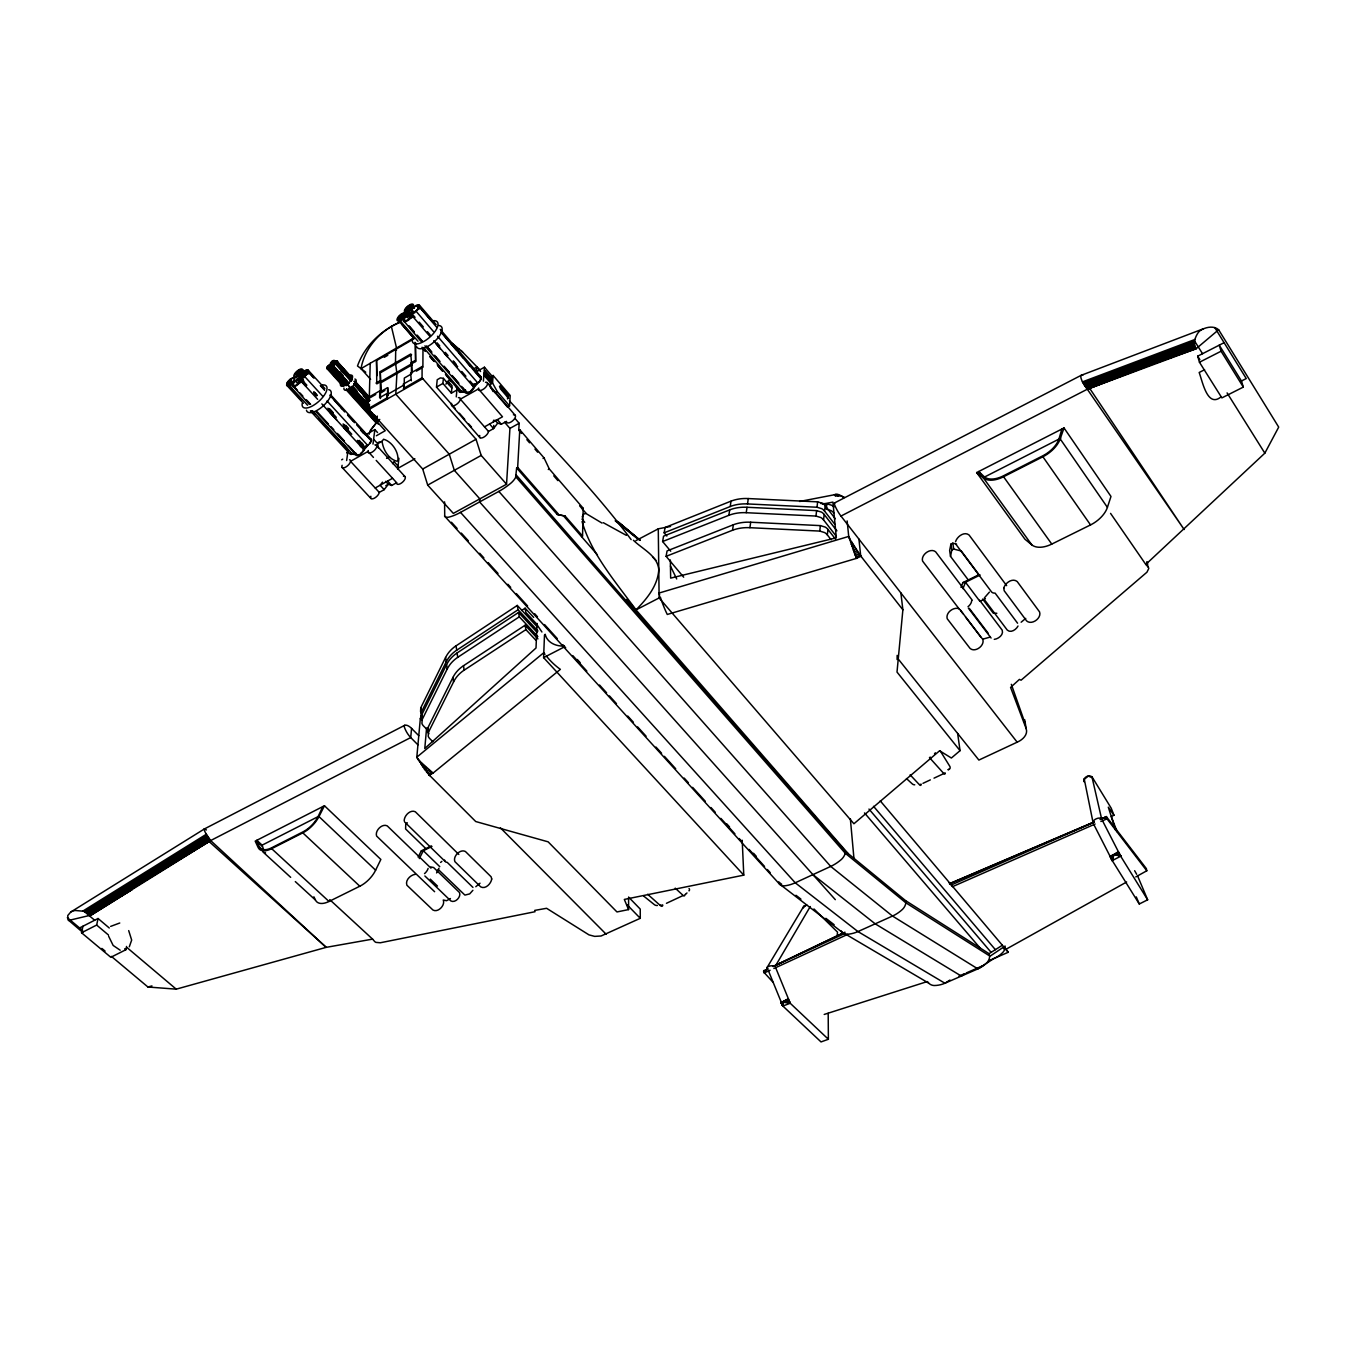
<?xml version="1.0" encoding="UTF-8"?>
<svg xmlns="http://www.w3.org/2000/svg" width="1346" height="1346" viewBox="0 0 1346 1346"><rect width="100%" height="100%" fill="white"/><g stroke="black" fill="none" stroke-linecap="round" stroke-linejoin="round"><path stroke-width="1.5" d="M422.207 713.43L420.322 718.798L416.806 757.175L428.667 774.455L475.727 821.531L548.142 841.839L616.956 911.949L628.565 909.593L628.599 897.412M384.906 390.458L381.389 392.494L379.808 390.878L368.468 397.39L368.165 408.713L422.711 469.031L427.692 485.115L453.333 513.398L506.55 484.224L481.195 455.419L476.047 439.267L422.055 377.822L422.106 366.549L410.614 373.162L411.338 380.783M422.981 348.967L422.896 367.374L422.106 366.549M412.213 372.758L410.816 353.948L380.245 371.631L381.389 392.494M413.272 339.226L376.527 360.56L376.762 383.896L415.628 361.485L414.989 342.305M415.628 361.485L415.763 343.112M897.109 659.54L897.143 655.367M410.547 379.959L403.43 384.064L404.153 389.347L404.305 378.058L411.405 373.969L411.506 363.857M380.598 391.686L387.648 387.631L387.429 398.938L386.723 393.638L379.639 397.709L379.808 390.878M380.447 398.5L380.245 371.631M376.964 375.702L376.527 360.56M581.539 536.6L582.549 536.061L583.188 508.266L549.286 468.946L544.07 457.943L519.775 429.711L518.765 430.283L521.474 433.412M971.593 600.905L971.576 601.376A7.874 4.677 -36.9 0 1 968.851 605.986L968.01 606.693M375.736 394.479L369.275 398.197L370.217 363.285M628.565 909.593L624.325 899.431L743.783 875.136L543.599 657.639L544.491 634.942M1137.656 876.078L1147.65 899.801L1139.288 904.007L1112.25 860.565L1112.452 855.316L1118.358 851.682M537.054 623.467L536.011 647.998L424.781 748.494L426.598 728.035M444.584 501.873L444.718 516.292A11.189 5.233 -41.9 0 0 449.328 517.015A39.169 18.238 -41.7 0 0 460.5 512.389L498.828 491.408A39.404 18.474 -41.2 0 0 510.403 483.55A11.273 5.334 -41.2 0 0 515.619 477.426L516.645 467.954L517.672 467.382L519.775 429.711M518.765 430.283L519.152 423.267L515.148 418.589M803.293 907.238L806.742 904.983L804.067 905.993L803.326 907.911M484.997 373.296L491.694 381.12L490.651 381.709L483.937 373.885L484.997 373.296L483.853 375.147L490.55 382.971L490.264 387.042L507.476 407.081L509.562 405.903L510.201 395.488L493.107 375.467L491.004 376.661L490.836 379.084L491.879 378.478L485.183 370.655L484.139 371.26L484.442 367.206L475.475 372.304M506.55 484.224L509.932 428.398L504.565 422.19M499.45 386.268L507.745 395.96L507.56 398.938L508.788 395.371L500.493 385.679L500.308 388.641L508.603 398.349M828.194 1013.319L828.379 1039.263L821.026 1041.922L782.85 1006.017L783.153 1001.458L788.386 998.749M493.494 421.836L493.595 420.221M493.797 425.353L493.561 428.6L488.48 431.427A5.519 2.524 -41.1 0 1 483.18 437.484A5.519 2.524 -41.1 0 1 479.731 435.498M490.55 382.971L491.694 381.12M490.651 381.709L491.879 378.478M509.562 405.903L497.229 391.518L492.569 383.021L493.107 375.467M1025.029 723.189L1011.317 684.306M483.399 381.137L483.853 375.147M483.937 373.885L485.183 370.655M476.316 372.96L476.787 367.122L473.472 369.006M459.171 389.886A5.569 2.456 -40.9 0 0 462.015 392.006L465.363 392.494A5.586 2.473 -40.9 0 0 469.535 392.443L473.355 387.867A4.627 2.053 -40.9 0 0 473.153 386.05M456.277 396.885L457.051 388.237M456.849 390.054L451.381 393.167L452.054 385.78L448.975 382.247L445.795 384.064M448.773 384.535L448.975 382.247M900.878 592.93L902.88 609.805L897.008 672.075L960.051 750.664L951.386 758.017L939.609 750.765L853.919 823.752L659.119 597.944L658.278 528.827L670.56 526.437M451.381 393.167L442.901 383.442L443.389 378.344L440.411 377.889L437.214 379.723L436.491 387.093L455.352 408.629M135.694 885.769L210.649 840.56L410.715 737.558A13.847 6.192 62.4 0 1 404.624 727.85A2.978 1.346 62.4 0 1 404.877 725.225A13.897 6.259 62.5 0 1 411.573 728.422L410.715 737.558L417.933 744.843M1117.18 831.811L1111.274 816.585L1113.95 815.222L1111.224 808.223L1092.178 777.113C1089.402 773.832 1082.15 777.668 1084.27 781.875M831.155 539.796L827.336 534.9L827.941 529.432A10.196 7.42 6.4 0 0 825.283 527.11L820.387 525.613L750.698 522.231A34.172 24.665 8 0 0 733.301 524.789L667.061 550.918L666.119 556.335L683.684 577.198M397.659 469.317L398.921 458.296M833.931 507.055A10.078 7.403 6.2 0 0 831.727 505.272L826.898 503.791L826.276 509.141L831.121 510.622A10.095 7.403 6.3 0 1 833.763 512.944M837.061 936.294L837.532 932.139L813.96 908.954M666.119 556.335L732.527 530.257A34.239 24.665 8 0 1 749.907 527.699L819.748 531.081L820.387 525.613M836.287 536.246L823.55 519.876L824.173 514.458A10.179 7.453 6.5 0 0 821.497 512.119L816.618 510.622L747.03 507.274A34.121 24.766 8.2 0 0 729.667 509.865M834.722 524.166L824.56 511.076L825.182 505.675A10.145 7.453 6.5 0 0 822.524 503.354L817.645 501.856L748.292 498.558A34.003 24.766 8.2 0 0 730.996 501.149L665.092 527.481L664.15 532.814L666.842 536.028M670.729 551.204L662.619 541.529L728.876 515.299A34.188 24.766 8.2 0 1 746.239 512.708L815.962 516.056L816.618 510.622M730.188 506.517A34.071 24.766 8.2 0 1 747.518 503.942L817.005 507.24L817.645 501.856M1218.635 329.736L1196.157 348.715C1192.623 343.752 1195.13 337.005 1198.277 332.496A12.383 9.843 -18.9 0 1 1200.447 330.426C1205.612 327.112 1213.638 325.379 1218.635 329.736L1278.7 427.119L1264.836 453.165L1145.783 564.428L1148.02 566.885A4.778 3.601 -13.4 0 1 1148.761 568.517L1146.943 572.201L1021.076 680.201L1019.41 679.41L1010.594 687.436L1026.224 728.775C1028.125 734.613 1022.674 739.694 1017.812 741.882L978.879 760.069L897.681 658.329M376.342 435.768L385.225 430.72L376.628 421.231L377.284 416.082M372.993 444.096L374.844 429.576L366.196 434.489M322.804 806.591L318.06 816.652A19.719 9.876 -45.9 0 1 302.9 831.912L271.825 847.694A19.652 9.758 -46.2 0 1 259.172 846.651L256.834 840.291L262.117 845.153L263.648 849.696M1147.499 564.361L1147.549 563.419A4.778 3.601 -13.4 0 0 1146.809 561.787L1148.02 566.885M313.164 411.338L352.602 454.14L355.596 454.696A5.485 2.389 -42.1 0 0 359.483 454.763L356.606 454.628L348.143 445.459M360.56 446.636L362.343 443.339M1147.65 899.801L1120.713 856.258L1112.25 860.565L1112.974 855.063M346.645 460.517L347.79 452.391L346.78 452.963L347.958 451.129M749.907 527.666L750.698 522.231M746.239 512.675L747.03 507.274M747.518 503.909L748.292 498.558M732.527 530.257L733.334 524.822M728.876 515.299L729.7 509.898L663.561 536.162L662.619 541.529M731.029 501.183L730.205 506.55L664.15 532.814M370.604 379.37L361.014 368.636C364.631 348.076 380.228 330.561 399.19 322.502M82.964 926.216L81.534 932.761L110.826 957.292L125.885 949.721L126.541 946.44M956.585 544.137L952.817 543.161L950.932 544.104L949.637 550.497L950.512 556.386L968.262 579.941M950.512 556.386L951.824 550.009L950.932 544.104M81.534 932.761L96.66 925.055L98.056 918.494L109.262 927.983M1084.203 778.846L1093.221 823.348M428.095 868.422L428.028 868.692A7.268 3.92 -45.8 0 1 425.067 873.15L424.528 873.604M1109.912 855.989L1112.25 860.565L1113.512 854.811M478.537 382.113L479.63 381.49M469.535 392.443A5.586 2.473 -40.9 0 0 474.095 387.581L477.813 383.038A5.569 2.473 -40.8 0 0 480.741 379.959L480.976 376.762A5.569 2.473 -40.8 0 0 479.428 376.544M420.322 718.798L421.685 714.558M403.312 321.021A5.704 2.356 -40.9 0 0 407.451 320.785A5.704 2.356 -40.9 0 0 412.145 315.856L412.398 314.947A5.704 2.356 -40.9 0 0 410.429 313.551L405.869 316.226A5.704 2.356 -40.9 0 0 403.262 320.298L420.844 341.194M398.096 320.129L400.216 320.028A4.761 1.969 -40.9 0 0 404.692 316.276C407.266 309.967 395.808 316.445 398.096 320.129L411.859 335.978M341.665 459.844L342.708 459.154M456.042 645.794A32.674 26.281 -8.3 0 0 445.61 657.504L446.182 661.895L421.298 712.27L421.079 716.156A9.624 7.622 -7.1 0 0 421.921 717.788M537.02 632.233L518.53 612.464L457.085 652.961A32.809 26.314 -8.4 0 0 446.586 664.672L447.158 669.097L422.173 719.572L421.937 723.475A9.658 7.639 -7.1 0 0 423.62 726.083L428.028 730.457M333.774 366.247L333.909 365.809A2.742 1.127 -41.7 0 0 333.034 365.103L331.469 366.112M1094.147 825.165L1112.25 860.565L1114.067 854.542L1120.713 856.258L1102.576 820.841M330.544 365.961L330.51 365.069A2.288 0.942 -41.7 0 0 328.575 365.658L327.028 367.694L328.188 368.181A2.288 0.942 -41.7 0 0 330.308 366.381L330.847 364.766A2.742 1.127 -41.7 0 0 329.08 365.086L328.525 365.456A2.742 1.127 -41.7 0 0 327.095 366.953L326.842 368.518A2.742 1.127 -41.7 0 0 328.054 368.484L328.609 368.198A2.742 1.127 -41.7 0 0 330.594 366.331M292.233 385.932A5.603 2.271 -42 0 0 296.086 385.831A5.603 2.271 -42 0 0 300.747 380.952L301.033 380.026A5.603 2.271 -42 0 0 299.3 378.546L294.909 381.12A5.603 2.271 -42 0 0 292.233 385.175L309.126 404.237M582.162 516.965L583.525 514.122L585.914 513.465L602.015 523.089M299.636 376.51L300.495 374.575A5.603 2.271 -41.9 0 1 304.566 370.756L305.693 370.184A5.603 2.271 -41.9 0 1 308.453 371.361A5.603 2.271 -41.9 0 1 304.667 376.358L303.506 377.132A5.603 2.271 -41.9 0 1 299.956 377.772L299.636 376.51L303.843 381.103M287.455 384.838L289.474 384.788A4.677 1.884 -42 0 0 293.815 381.137L294.269 378.462A4.677 1.884 -42 0 0 290.366 379.622L287.203 384.418L301.521 400.099M984.363 597.927L989.428 592.089M1107.405 507.375L1110.988 496.455L1064.013 427.944L976.658 472.564L1024.945 539.224L1031.793 544.861A22.983 13.494 -35.2 0 0 1051.781 544.087L1090.529 524.923A23.168 13.611 -34.5 0 0 1107.405 507.375L1060.194 438.897L1064.013 427.944M955.542 541.765C956.939 536.667 964.241 531.132 969.053 534.985L1006.64 585.645M781 1001.508L782.85 1006.017L790.237 1003.275L828.379 1039.263M369.124 434.27L370.453 430.367L377.553 421.298L370.453 430.367M382.079 441.269L383.56 439.233C391.888 441.522 398.921 451.987 397.878 460.551L396.885 461.224C388.54 459.188 382.971 449.429 382.079 441.269L377.704 443.726L378.411 448.184M1084.068 779.519L1088.258 776.07L1092.329 777.719M960.994 587.394L962.928 582.599L978.963 574.658L961.28 551.019L953.708 549.067L951.824 550.009M962.945 588.656L965.503 582.263L980.174 575.011M445.576 657.487L420.76 707.794L420.541 711.681M446.552 664.655L421.635 715.079L421.416 718.966A9.624 7.622 -7.1 0 0 421.904 720.076M537.912 638.879L525.108 625.234L463.512 665.715A32.859 26.264 -8.6 0 0 452.963 677.408L427.893 727.749L427.658 731.635A9.641 7.605 -7.3 0 0 428.886 733.772M464.118 670.157A32.943 26.297 -8.6 0 0 453.585 681.884L428.449 732.291L428.213 736.178A9.674 7.622 -7.3 0 0 429.896 738.786L432.823 741.696M404.725 725.292L204.222 829.035L204.693 831.205A12.854 2.961 59.7 0 0 206.325 834.234L210.649 840.56L326.186 947.348L372.59 939.121L374.508 941.342A4.206 2.86 4.3 0 0 375.988 942.385L380.312 942.772L535.035 911.713L534.715 910.401L546.594 908.298L588.993 934.881L594.68 936.379L601.09 935.992L640.275 918.308L640.242 909.088L628.683 897.193M295.312 881.596L315.435 900.037A20.577 10.718 -46.6 0 0 329.013 901.467L359.819 886.223A20.644 10.852 -46.2 0 0 375.618 870.206L380.851 859.455L324.47 805.749L255.202 841.132L258.163 847.543A20.981 10.432 -46.2 0 0 271.656 848.67L302.8 832.854A21.048 10.549 -45.9 0 0 318.968 816.568L324.47 805.749M480.118 380.06L480.539 379.219M436.592 872.931L438.964 868.237M418.135 857.116L421.332 850.823L431.242 845.927M419.313 858.58L423.317 850.722L431.999 846.415M362.865 451.078L363.302 450.22A4.56 1.985 -42.1 0 0 362.713 448.151M327.044 400.957L367.744 445.459L364.026 449.917L321.845 403.901M405.886 308.772L405.449 309.597A4.61 1.901 -40.8 0 0 406.829 311.464L410.513 309.294A4.61 1.901 -40.8 0 0 412.566 305.424L410.177 305.155L405.886 308.772L408.629 311.936M336.837 362.579C338.166 359.483 332.63 362.596 333.673 364.413A2.305 0.942 -41.7 0 0 335.625 363.824L336.837 362.579L352.215 379.656M313.046 376.863L307.46 370.739L305.458 370.789L300.36 376.089L303.338 380.043M295.397 373.532L294.942 374.356A4.526 1.817 -41.9 0 0 296.103 376.291L299.653 374.205A4.526 1.817 -41.9 0 0 301.807 370.335L299.603 369.982L295.397 373.532L303.321 382.314M1018.013 626.025C1016.297 629.575 1010.779 633.343 1007.296 630.113L984.717 600.097M775.161 966.462L810.242 906.548M767.102 967.505L803.764 906.279M472.883 890.312L469.687 893.895L464.892 895.09L438.274 869.482M369.41 443.389L371.429 440.462A5.485 2.372 -42 0 0 369.612 438.897M331.015 366.482A2.288 0.925 -41.7 0 0 329.938 368.434L333.421 366.398A2.288 0.925 -41.7 0 0 332.815 365.439L331.94 365.792L334.733 368.888M513.415 414.804A5.552 2.557 -40.8 0 1 515.165 417.613A5.552 2.557 -40.8 0 1 509.999 422.509A5.552 2.557 -40.8 0 1 506.466 421.382L501.351 424.242L497.684 423.182L493.561 428.6L489.591 424.007M370.873 496.287A5.434 2.44 -42.3 0 0 373.969 498.39A5.434 2.44 -42.3 0 0 379.269 492.4L384.165 489.658L388.321 484.274L391.686 485.469L396.616 482.709A5.451 2.456 -42 0 0 399.863 483.937A5.451 2.456 -42 0 0 404.944 479.126A5.451 2.456 -42 0 0 403.464 476.232M382.516 482.137L380.11 485.25L384.165 489.658M470.023 381.002L472.766 384.199L472.278 385.158A5.586 2.473 -40.9 0 1 474.314 386.655L474.095 387.581L433.698 340.757M129.3 946.793L131.672 940.08L128.694 930.608M1025.753 618.386L1021.143 622.222M686.965 892.953L685.871 894.03M480.017 883.195L475.811 886.711M362.209 451.97L360.492 453.585M848.131 853.566L636.002 609.906C646.82 598.903 657.874 585.678 658.783 569.577C657.588 555.696 642.345 549.084 633.428 540.268M689.068 890.85L689.068 890.867A4.274 2.625 10.3 0 0 689.051 888.478M940.265 750.917L949.805 766.328A4.459 2.928 5.8 0 1 949.536 768.936L949.25 769.205A4.61 3.029 5.8 0 1 948.122 769.845M333.169 362.983A2.221 0.909 -41.7 0 0 334.212 361.081L330.813 363.067A2.221 0.909 -41.7 0 0 331.402 364.009L332.26 363.672M332.782 363.588L333.337 363.117A2.742 1.127 -41.7 0 0 334.632 361.132L334.616 360.795M331.402 365.91L330.864 366.364A2.742 1.127 -41.7 0 0 329.568 368.35L343.6 384.199M362.579 443.709L359.668 445.543M440.613 862.433L441.858 861.39M450.439 898.539L446.569 900.726L443.255 900.003C445.492 905.185 438.022 912.992 432.924 909.997L406.879 885.214C405.011 880.217 410.597 874.799 415.392 874.294M417.731 758.942L416.806 757.175L543.801 652.692A37.15 18.255 50.5 0 0 544.995 654.324M418.69 760.692L417.967 758.757M419.683 762.408L420.423 761.802L433.059 773.075L560.373 669.349A37.15 18.255 50.5 0 1 546.24 655.923M420.726 764.091L421.702 763.283M421.786 765.723L423.031 764.696M422.88 767.321L424.394 766.076M424.007 768.869L425.79 767.388M425.134 770.349L427.204 768.667M426.295 771.78L428.651 769.862M427.473 773.159L430.114 771.006M429.862 775.683L428.667 774.455L431.578 772.082M861.44 556.908L860.363 555.477L856.426 558.388L667.28 614.466A37.772 8.177 73.4 0 1 660.297 596.968M204.306 829.001L70.766 912.033L67.754 915.516L67.973 919.722L82.846 932.458M949.536 768.953L949.283 769.138A4.475 2.406 19.6 0 1 948.24 769.491M392.527 463.68L393.991 461.611L398.029 466.053M290.265 379.219L291.409 378.462A5.586 2.255 -42 0 1 294.942 377.822L294.387 381.036A5.586 2.255 -42 0 1 290.315 384.855L289.188 385.41A5.586 2.255 -42 0 1 286.799 385.478L287.354 382.264A5.586 2.255 -42 0 1 290.265 379.219L293.176 382.668M297.079 379.942L295.195 381.372A4.661 1.884 -42 0 0 292.974 385.36L296.17 385.276L300.04 381.238A4.661 1.884 -42 0 0 298.846 379.236L297.079 379.942L299.889 383.004M334.616 360.778A2.742 1.127 -41.7 0 0 333.253 360.577L332.126 361.233A2.742 1.127 -41.7 0 0 330.426 363.218L330.292 363.672A2.742 1.127 -41.7 0 0 331.166 364.379L332.731 363.353M408.561 311.313L410.883 309.563A5.687 2.339 -40.8 0 0 413.474 305.508L413.424 304.785A5.687 2.339 -40.8 0 0 410.463 304.465L408.107 305.845A5.687 2.339 -40.8 0 0 404.641 309.933L404.389 310.825A5.687 2.339 -40.8 0 0 406.341 312.222L408.561 311.313L411.304 314.493M408.124 314.998L406.189 316.461A4.745 1.952 -40.9 0 0 404.086 320.449L407.518 320.247L411.405 316.159A4.745 1.952 -40.9 0 0 409.975 314.241L408.124 314.998L410.883 318.178M335.12 364.396L335.692 364.026A2.742 1.127 -41.7 0 0 337.526 361.569A2.742 1.127 -41.7 0 0 336.147 361.014L335.591 361.283A2.742 1.127 -41.7 0 0 333.589 363.168L333.354 364.716A2.742 1.127 -41.7 0 0 335.12 364.396L332.193 361.451M416.065 311.229L414.871 312.036A5.704 2.356 -40.8 0 1 411.085 312.777L411.455 309.614A5.704 2.356 -40.8 0 1 415.578 305.744L416.755 305.155A5.704 2.356 -40.8 0 1 419.363 304.987L419.01 308.133A5.704 2.356 -40.8 0 1 416.065 311.229L433.462 331.553M1106.244 816.45L1146.338 868.591L1146.792 870.778L1135.805 876.902M517.285 605.431L456.075 645.828L456.698 650.219L518.059 609.755L517.285 605.431L537.138 626.681M521.642 610.478L525.108 608.19L533.689 617.393M367.677 445.021L367.71 445.004A4.593 1.985 -42 0 1 363.74 446.081M367.795 445.425L366.65 446.182A5.485 2.372 -42 0 1 363.1 446.687L362.764 446.165M447.192 669.113A32.876 26.348 -8.4 0 1 457.69 657.353L519.304 616.821L518.53 612.464M525.108 625.234L525.899 629.625L464.151 670.173L463.512 665.715M685.467 894.333L684.845 894.72A4.29 1.514 63.3 0 1 682.96 895.275L675.221 888.158M399.325 322.603C380.514 330.662 364.413 346.561 357.498 365.977L365.759 372.203M964.628 973.982L961.347 976.086L875.186 923.827L812.934 874.631M1005.125 946.053L989.63 956.468A9.136 8.581 -86.8 0 1 986.955 962.642A30.992 29.09 -85.3 0 1 977.852 968.884L944.926 983.236A30.874 28.771 -85.8 0 1 934.477 985.524A9.086 8.463 -87.4 0 1 928.656 983.102M949.956 980.056L944.926 983.236L857.957 931.567L795.234 882.791L460.5 512.389M516.258 475.071L845.17 851.143L905.572 900.625L989.058 953.675L1002.366 945.245M71.119 911.78L73.037 910.956A10.347 6.865 9.4 0 1 75.443 910.502L82.745 911.158L206.325 834.234M206.914 835.227L84.361 911.545L82.745 911.158M94.657 920.243L84.361 911.545L85.875 911.982L207.52 836.203M85.875 911.982L87.238 912.487L208.125 837.162M87.238 912.487L88.466 913.042L208.765 838.087M88.466 913.042L89.543 913.665L209.387 838.962M210.026 839.786L90.451 914.338L89.543 913.665M111.415 956.4L147.942 987.005L176.225 989.159L326.186 947.348L208.58 841.065L210.649 840.56L91.192 915.061L68.545 920.479M210.649 840.56L90.451 914.338L91.276 915.044L131.958 889.656L115.907 899.178M989.966 637.146L983.169 639.047M361.014 368.636L414.231 337.745M384.283 357.313L387.783 355.294M381.036 372.438L411.59 354.772M375.971 383.088L380.043 380.75M410.732 363.05L414.837 360.678M381.608 382.348L412.297 364.682M416.335 371.143L421.248 368.316M387.513 394.445L404.221 384.872L403.43 384.064M368.165 408.713L386.622 398.13M403.363 388.54L422.055 377.822M368.955 409.521L422.846 378.647M376.628 421.231L379.774 419.43M436.491 387.093L442.901 383.442M446.367 382.079L449.934 380.043M492.569 383.021L489.422 384.805L493.141 391.602M495.126 392.696L497.229 391.518M386.554 458.38L389.465 456.748M507.745 395.96L508.788 395.371M397.844 468.374L414.888 458.818M375.198 487.992L392.561 478.284M484.493 426.867L502.495 416.789L478.453 388.927L460.366 399.173L488.48 431.427M385.814 485.67L388.321 484.274L385.612 481.346M422.711 469.031L476.047 439.267M509.932 428.398L519.152 423.267M1126.652 882L1005.832 949.351L1004.469 947.231M427.692 485.115L481.195 455.419M543.077 458.498L544.07 457.943M548.293 469.502L549.286 468.946M930.322 757.125L929.463 757.596L943.63 773.344A4.459 1.11 62.9 0 0 945.077 773.294M516.645 467.954L557.21 514.458L565.169 516.09L582.549 536.061M557.21 514.458L565.169 516.09M582.195 508.805L583.188 508.266M635.884 540.638L658.278 528.827M1017.172 742.184L840.964 516.056A14.823 4.055 62.9 0 1 834.84 505.44A3.197 0.875 62.8 0 1 834.604 502.916L1081.444 375.181M543.599 657.639L564.327 646.938M626.311 599.424A212.096 50.155 39.9 0 1 636.019 609.906L659.119 597.944M840.964 516.056L1087.299 389.23L1152.933 363.218M79.582 927.949L98.056 918.494M1243.317 387.093L1221.074 351.222L1219.24 345.165L1241.449 381.002L1243.317 387.093L1221.882 397.894L1199.454 362.242L1197.688 356.185L1224.103 342.675M1199.454 362.242L1221.074 351.222M262.117 845.153L318.867 816.231M985.036 476.77L1060.732 438.19M110.658 926.385L119.76 923.003M1204.569 369.729L1199.168 372.489C1202.483 381.389 1207.429 408.191 1220.973 396.902M976.658 472.564L983.455 477.998A23.488 13.191 -35.5 0 0 1003.561 476.753L1042.898 456.765A23.673 13.309 -34.9 0 0 1060.194 438.897M429.206 775.044L433.059 773.075L428.667 774.455M902.88 609.805L860.851 556.15L856.426 558.388L848.72 536.431L847.139 520.919M1241.449 381.002L1246.261 378.562L1214.765 327.566M407.35 822.81L405.769 823.601L405.6 828.951L425.824 848.603M985.39 598.667L979.905 601.342L965.503 582.263L962.928 582.599M469.569 391.888L466.439 392.393L462.401 387.732M764.309 970.668L768.095 968.851M773.765 966.142L841.856 933.586M844.968 932.189L773.109 966.546L845.036 933.384M666.455 903.301L682.994 895.578M922.986 783.322L930.338 779.889M934.023 778.156L945.043 773.008M772.772 981.957L763.754 972.115L767.439 969.305L763.653 971.055L764.427 972.872M770.097 970.247L764.242 972.956L763.872 970.5L763.519 971.29M773.866 968.497L847.593 934.41M1094.298 821.985L949.519 883.784L951.74 884.759L1094.449 822.053M1106.244 816.77L1100.17 819.546L1105.874 817.039L1106.664 818.94M1106.126 817.661L1146.792 870.778M1106.547 818.671L1106.462 816.669L1100.456 819.243M1095.122 824.021L952.514 886.661L951.74 884.759M1100.893 821.481L1106.9 818.856M988.603 960.842L1008.289 952.245L1006.219 949.586L1003.477 948.61M959.025 976.102L964.459 973.73M966.277 972.939L982.681 965.789M1109.928 856.056L1112.452 855.316M949.67 883.615L1092.733 822.524M1172.467 357.026L1157.745 362.209L1196.157 348.715L1087.299 389.23L1082.453 381.877A14.789 7.033 66 0 1 1081.04 378.159A3.533 1.683 66 0 1 1081.629 375.147L1203.543 328.727M1082.453 381.877L1194.979 339.461M1083.025 383.088L1194.625 341.093L1202.533 353.712M1083.648 384.249L1194.44 342.641M1084.321 385.36L1194.44 344.071M1085.027 386.437L1194.625 345.417M1085.751 387.429L1194.979 346.629M1086.525 388.371L1195.534 347.705L1087.299 389.23L1184.143 529.533L1089.183 387.614M782.682 1001.626L782.85 1006.017L780.697 1001.912L790.237 1003.275L775.935 968.363M824.206 1014.447L927.293 981.554M418.673 305.626L418.387 308.268L415.914 310.842A4.761 1.969 -40.8 0 1 411.758 312.137L412.078 309.496A4.761 1.969 -40.8 0 1 416.503 305.761L418.673 305.626L432.369 321.576M849.326 538.45L860.851 556.15M850.588 542.421L851.715 542.085M851.227 544.373L852.758 543.902M851.867 546.291L853.818 545.702M852.523 548.175L854.895 547.469M853.179 550.009L855.989 549.168M853.835 551.793L857.066 550.834M854.491 553.543L858.159 552.449M855.147 555.225L859.27 553.997M855.787 556.84L860.363 555.477M147.942 987.005L151.963 985.911M920.008 784.499L921.152 784.18A4.442 1.43 66.4 0 1 919.385 784.684L910.132 774.825M799.608 501.486L834.419 494.756C837.397 491.929 846.516 499.618 843.639 497.061M822.591 504.094L832.922 502.108L836.337 537.828L670.661 578.124L670.342 559.953M662.148 905.235L660.331 905.151M843.757 497.229L840.813 495.799L836.724 495.967L835.715 494.655M1017.576 623.215L995.081 593.098A7.925 4.711 -36.3 0 1 991.346 591.651L955.946 544.339M994.29 639.35C998.463 638.913 1003.83 634.774 1002.215 630.18L979.602 600.215M430.855 866.975L433.631 867.531L459.491 892.533C461.392 896.89 455.099 903.402 450.826 900.911L424.882 875.977M472.951 887.418L447.158 862.298A7.285 3.971 -45.4 0 1 444.685 860.498L444.651 860.077M421.332 850.823L423.317 850.722L439.755 866.656M996.848 613.271L993.314 613.204L982.647 599.054M564.462 645.996C556.42 646.618 547.082 642.799 545.18 634.235M820.623 503.488L826.898 503.791M380.666 441.791L378.192 442.363L377.704 443.726L373.616 439.233M817.005 507.24L821.884 508.738A10.162 7.453 6.5 0 1 824.56 511.076M815.962 516.056L820.858 517.554A10.213 7.453 6.5 0 1 823.533 519.876M819.748 531.081L824.644 532.579A10.213 7.42 6.4 0 1 827.319 534.9M360.778 445.021L362.73 445.408L358.524 440.815M640.275 540.352L618.302 522.029L615.206 520.801L637.869 539.09M783.641 1001.273L790.237 1003.275L788.15 998.934M1114.623 854.256L1120.713 856.258L1118.324 851.782M120.181 950.209L113.148 945.447L108.622 936.21M784.163 1001.054L790.237 1003.275L787.864 999.136M446.3 375.584L460.063 391.434L462.216 391.4A4.661 2.053 -40.9 0 0 463.209 390.929M959.193 608.762C953.641 606.491 945.414 612.716 947.214 618.739L970.062 648.402C975.059 652.978 984.969 645.592 982.799 639.417L960.068 609.637M1115.161 853.953L1120.713 856.258L1118.206 851.934M456.866 348.126L459.121 349.119M784.684 1000.835L790.237 1003.275L787.511 999.371M603.277 522.669L626.361 535.355M949.216 882.74L952.177 885.904M1115.699 853.65L1120.713 856.258L1118.021 852.102M785.206 1000.583L790.237 1003.275L787.124 999.607M928.656 983.118L841.553 931.785L779.183 883.75L444.533 516.04M1116.204 853.364L1120.713 856.258L1117.769 852.321M785.728 1000.347L790.237 1003.275L786.687 999.842M781.706 884.288L778.644 881.933L779.435 884.07A9.859 6.982 -46.9 0 0 784.516 885.836A34.239 24.144 -46.5 0 0 795.234 882.791L830.718 866.42A34.424 24.413 -45.6 0 0 841.048 859.741A9.927 7.1 -45.7 0 0 845.069 853.717L845.17 851.143M795.957 895.275L800.937 899.128M825.855 918.325L834.15 924.719M1116.658 853.078L1120.713 856.258L1117.449 852.556M786.215 1000.095L790.237 1003.275M643.792 896.15L654.425 904.68A4.257 3.214 -14.8 0 0 657.403 905.488M616.922 521.272L639.552 539.948M639.973 540.2L618.302 522.029M67.317 917.652L82.661 930.523M101.892 948.425L105.072 951.084M126.978 947.55L176.225 989.159M96.66 925.055L108.471 935.016M124.724 948.728L125.885 949.721M452.29 343.331L462.62 352.097L480.219 370.2M647.662 894.282L660.583 905.74A4.274 1.817 67 0 0 662.787 905.034M262.806 851.799L290.669 877.34M906.481 778.577L912.285 783.91A4.425 3.382 -21.5 0 0 914.742 784.819M256.682 841.25L261.965 846.096M259.189 846.651L263.16 850.285M329.753 899.65L372.59 939.121M271.656 848.67L329.013 901.467M302.8 832.854L359.819 886.223M318.968 816.568L375.618 870.206M1117.079 852.809L1120.713 856.258M434.623 891.708L376.628 836.085C374.676 830.835 382.079 823.214 387.244 825.889L430.972 868.153M652.541 556.975L655.923 560.222M430.283 879.14L437.484 886.072M404.675 822.019L445.173 861.457M458.835 854.458L415.325 811.773C410.21 809.232 403.901 815.945 404.204 821.077M500.443 827.857L606.171 934.242M411.573 728.422L418.774 735.69M386.723 393.638L388.304 395.253L387.648 387.631M627.219 904.899L640.275 918.308M396.498 350.229L395.724 349.422L395.488 362.814L396.919 373.532L395.774 394.142L449.261 454.208L454.325 470.326L479.832 498.878L479.597 501.94L835.311 899.666M461.055 350.448L462.62 352.097M509.377 400.772C550.817 446.233 594.41 490.213 631.156 539.628M525.899 629.625L535.876 640.242M519.304 616.821L537.845 636.608M537.357 624.763L525.899 612.48L525.108 608.19M518.059 609.755L537.946 631.022M342.204 467.55L370.991 498.542M379.269 492.4L350.549 461.325L367.996 451.448L373.448 457.421M289.44 380.413L292.233 383.459M306.4 399.779L310.623 404.372M337.375 433.446L344.425 441.101M292.974 385.36L297.466 390.374M300.023 393.015L302.833 396.061M307.309 401.091L310.135 404.153M317.168 411.792L328.441 424.04M330.981 426.648L333.808 429.711M338.3 434.741L343.92 440.865M288.599 381.271L291.409 384.317M316.175 411.876L355.563 453.972A5.485 2.389 -42.1 0 1 355.815 453.047M287.926 382.163L290.736 385.208M287.455 383.021L290.265 386.066M289.255 385.377L307.544 405.23M286.833 383.206L289.642 386.252M312.121 410.631L314.93 413.676M343.011 444.146L347.234 448.723M311.363 410.766L314.661 414.046M318.884 418.623L332.445 433.648M333.589 434.724L339.226 440.832M339.983 441.505L347.016 449.127M286.513 385.006L303.388 403.295M310.421 410.917L350.078 454.09A5.468 2.372 -42.1 0 0 352.501 454.107L353.611 453.585A5.468 2.372 -42.1 0 0 354.738 452.828M298.896 378.663L305.929 386.319M329.787 412.347L336.803 420.002M343.819 427.658L346.629 430.72M300.764 380.901L317.622 399.308M295.985 376.947L301.336 382.382M297.18 379.404L299.973 382.466M295.531 381.086L298.341 384.132M387.631 481.044L391.686 485.469M302.581 372.707L305.391 375.77M299.603 369.982L302.396 373.044M299.317 370.133L302.11 373.179M304.6 376.409L322.838 396.363M301.756 373.565L304.549 376.628M298.055 370.857L300.848 373.919M301.067 374.474L303.876 377.536M297.769 371.059L300.562 374.121M300.898 374.794L303.691 377.856M296.86 371.816L299.653 374.878M345.771 425.353L348.564 428.415M359.231 440.411L363.437 445.004M314.543 392.309L317.353 395.371M329.972 409.15L332.782 412.213M344.004 424.478L348.21 429.071M296.053 372.657L298.846 375.719M313.668 391.821L316.461 394.883M329.08 408.662L333.286 413.256M343.095 423.973L347.302 428.566M376.19 460.399L396.616 482.709M299.838 377.57L306.854 385.225M313.87 392.881L316.68 395.943M327.902 408.191L336.315 417.378M343.331 425.05L351.743 434.236M357.363 440.361L362.966 446.485L362.461 447.461A5.485 2.389 -42.1 0 1 364.261 449.042L364.009 449.968A5.485 2.389 -42.1 0 1 359.483 454.763M328.542 409.84L332.748 414.433M343.953 426.665L346.763 429.727M308.116 370.116L324.908 388.523M330.493 394.664L371.059 439.183M376.375 445.19L404.927 476.534M329.837 395.287L342.439 409.1M348.025 415.241L353.628 421.382M362.024 430.585L370.419 439.789M306.955 370.52L313.954 378.192M320.954 385.865L324.504 389.583M334.313 400.334L339.899 406.475M340.538 407.35L344.727 411.943M347.52 415.005L354.52 422.678M356.69 424.882L369.292 438.695M320.331 385.595L324.521 390.205M360.93 430.114L365.119 434.724M306.265 370.537L309.058 373.616M360.812 430.35L363.605 433.429M305.424 370.806L308.251 373.851M304.482 371.26L307.292 374.339M302.631 369.713L302.648 370.436A5.586 2.255 -41.9 0 1 299.99 374.491L295.598 377.065A5.586 2.255 -41.9 0 1 293.882 375.584L294.168 374.676A5.586 2.255 -41.9 0 1 297.651 370.604L299.906 369.275A5.586 2.255 -41.9 0 1 302.631 369.713L305.424 372.808M303.523 371.917L306.316 374.979M577.299 659.49L580.109 662.602M726.722 823.819L729.549 826.932M753.508 853.28L756.334 856.376M451.448 522.248L457.102 528.44M461.325 533.1L468.374 540.856M479.664 553.256L483.887 557.9M488.127 562.561L498.003 573.413M507.863 584.265L510.689 587.361M516.326 593.569L527.615 605.969M534.665 613.726L537.491 616.821M544.541 624.578L557.227 638.526M562.864 644.717L565.69 647.83M572.74 655.569L586.839 671.082M599.542 685.03L606.592 692.786M609.418 695.882L616.468 703.638M627.741 716.038L633.394 722.247M637.617 726.89L646.08 736.195M655.956 747.047L661.593 753.255M664.419 756.351L675.692 768.751M684.155 778.055L688.395 782.699M692.618 787.36L705.321 801.307M710.957 807.516L715.18 812.16M720.833 818.368L734.933 833.864M739.156 838.524L741.983 841.62M749.032 849.376L764.545 866.42M767.371 869.533L770.181 872.629M328.188 368.181L343.583 385.208M347.79 389.852L377.2 422.392M327.768 368.299L343.482 385.494M346.746 388.977L378.192 424.04M326.842 367.408L341.43 383.795M346.444 389.078L376.443 422.493M326.708 368.299L342.103 385.309M346.309 389.953L375.719 422.459M374.844 429.576L377.536 432.554M340.168 371.866L343.079 375.484M352.871 386.336L357.077 390.996M365.473 400.3L369.662 404.961M332.832 365.153L349.186 383.324M351.979 386.42L368.787 405.045M332.664 365.489L347.436 381.928M351.626 386.588L358.642 394.344M361.435 397.44L368.434 405.213M331.974 365.523L348.614 383.896M351.407 387.009L369.612 407.182M332.866 367.256L348.278 384.333M351.087 387.429L369.292 407.619M332.462 367.677L368.905 408.04M332.008 368.064L346.023 383.576M348.833 386.689L369.847 409.958M374.053 414.618L376.863 417.714M331.537 368.383L346.948 385.444M349.758 388.557L377.789 419.582M331.082 368.619L346.494 385.679M349.304 388.775L377.334 419.801M330.662 368.737L341.884 381.137M348.883 388.893L353.089 393.554M358.692 399.762L375.517 418.37M329.938 368.434L344.34 384.249M348.547 388.91L377.974 421.466M330.073 368.653L344.088 384.148M349.691 390.357L356.707 398.096M359.517 401.209L377.721 421.365M349.203 390.39L377.233 421.399M349.775 391.669L353.964 396.313M337.022 361.266L351.003 376.796M355.193 381.456L369.157 396.986M336.786 361.165L350.751 376.695M354.94 381.355L368.905 396.868M336.433 361.182L352.433 379.236M354.267 381.204L369.208 397.878M354.166 381.49L359.786 387.682M355.008 382.769L368.989 398.298M336.5 363.016L351.878 380.094M354.671 383.206L370.066 400.284M336.096 363.437L351.474 380.531M354.267 383.627L369.662 400.721M335.642 363.824L351.037 380.901M353.83 383.997L369.225 401.091M335.659 364.043L351.054 381.12M353.847 384.233L369.225 401.31M332.361 361.081L335.154 364.177M363.235 395.674L367.34 400.485M498.828 491.408L830.718 866.42L892.499 916.054L977.852 968.884L993.987 958.487A31.244 29.595 56.4 0 0 1002.787 952.43A8.9 8.413 54.9 0 0 1005.125 947.231M515.871 476.921L845.204 853.196L905.858 902.796L989.63 955.929L989.058 953.675M459.39 413.239L464.774 419.397M468.812 424.007L471.504 427.086M451.819 405.55L480 437.719M517.672 467.382L558.237 513.903M397.962 318.346L417.983 341.211M423.485 347.554L462.132 392.039L463.175 391.45A5.569 2.456 -40.9 0 0 465.464 389.751M404.624 327.028L407.384 330.191M422.526 347.621L425.269 350.784M401.916 324.47L414.316 338.721M422.055 347.268L425.319 351.407M430.316 356.774L434.438 361.536M437.198 364.716L442.716 371.042M445.459 374.222L448.218 377.385M448.74 378.327L451.482 381.49M455.621 386.252L460.063 391.434M429.761 356.572L433.9 361.334M438.039 366.078L442.161 370.84M564.159 516.645L597.422 554.855M443.389 378.344L451.835 388.052M403.733 313.483L406.475 316.647M402.841 313.753L405.583 316.933M495.025 420.12L497.684 423.182M401.865 314.241L404.608 317.42M400.805 314.493L403.548 317.656M400.839 314.93L403.615 318.077M408.965 325.715L414.366 331.94M417.058 335.053L422.459 341.278M426.514 345.939L431.915 352.164M434.607 355.277L440.007 361.502M444.045 366.162L449.446 372.388M452.155 375.5L458.902 383.274M461.594 386.386L466.995 392.611M399.93 315.704L402.673 318.884M409.773 327.078L413.828 331.739M417.883 336.399L421.921 341.076M427.321 347.302L431.359 351.962M435.414 356.623L439.452 361.283M444.853 367.508L448.908 372.169M452.946 376.846L458.347 383.055M424.899 345.855L465.279 391.787A5.586 2.473 -40.9 0 1 465.514 390.862M399.089 316.596L401.831 319.759M398.416 317.488L401.158 320.651M407.35 307.056L410.093 310.219M453.215 360.863L455.958 364.043M410.934 312.575L415.056 317.353M419.178 322.131L423.3 326.893M427.422 331.671L430.182 334.851M437.046 342.809L439.789 345.989M445.29 352.366L448.033 355.546M453.535 361.906L457.657 366.684M461.779 371.462L465.901 376.241M406.542 307.898L409.285 311.077M412.162 315.822L429.66 336.079M436.121 343.92L440.243 348.681M444.365 353.46L447.124 356.64M409.655 314.341L412.398 317.521M406.761 312.087L409.504 315.267M408.191 314.459L410.951 317.639M405.819 313.197L408.561 316.377M497.381 419.649L501.351 424.242M406.542 316.159L409.302 319.339M581.943 519.085L584.753 522.332M411.758 304.852L414.484 308.032M411.035 304.886L413.777 308.066M526.875 439.688L529.567 442.817M534.968 449.093L537.677 452.222M437.5 336.231L477.813 383.038L476.703 383.778A5.569 2.473 -40.8 0 1 472.917 384.401L472.766 384.199M410.177 305.155L412.902 308.335M409.874 305.306L412.616 308.486M408.578 306.064L411.304 309.244M411.91 309.816L414.652 312.995M408.275 306.282L411.001 309.445M410.446 309.933L413.188 313.113M553.778 475.861L557.9 480.623M579.655 505.844L585.931 513.129M476.787 367.122L480.572 371.53M487.05 382.516L514.996 415.073M419.7 305.441L436.138 324.588M440.243 329.366L481.33 377.233M443.339 334.33L447.444 339.125M451.549 343.903L455.671 348.681M459.777 353.476L462.519 356.656M467.987 363.033L470.73 366.23M418.976 306.03L423.098 310.825M425.841 314.005L431.309 320.398M443.642 334.75L448.268 340.521M450.994 343.701L456.479 350.078M459.222 353.275L463.327 358.053M467.432 362.831L470.175 366.028M473.792 369.83L480.64 377.805M419.498 307.208L436.928 327.499M440.95 332.193L481.195 379.034M416.503 305.761L419.245 308.957M484.442 367.206L492.367 376.476M864.502 812.934L979.905 947.853M485.098 371.933L491.795 379.757M484.038 372.522L490.735 380.346M484.897 374.541L491.61 382.365M868.978 809.064L991.127 952.362M873.52 806.304L995.384 949.687M880.25 800.87L1008.289 952.245M419.161 760.305L420.423 761.802M636.002 609.906C615.997 582.263 591.752 554.788 582.061 521.609M824.173 514.458L836.875 530.829M827.941 529.432L835.58 539.224M838.137 494.722L838.878 495.681M836.96 494.638L837.818 495.765M834.419 494.756L835.597 496.253M825.182 505.675L835.311 518.782M960.455 610.411L962.979 613.726M965.519 617.023L980.662 636.877M959.446 609.351L922.565 561.063C920.698 554.872 930.439 547.536 935.605 551.776L972.283 600.249M969.271 608.342L988.183 633.226M968.38 608.156L991.077 638.021M466.439 392.393L466.12 391.955A4.627 2.053 -40.9 0 1 466.053 391.35M983.186 477.712L978.71 471.521L984.582 477.006A21.99 12.35 -35.5 0 0 1003.426 475.828L1042.679 455.873A22.175 12.467 -34.9 0 0 1058.898 439.133L1061.91 429.021M983.455 477.998L1031.793 544.861M1003.561 476.753L1051.781 544.087M1113.95 815.222L1108.296 807.179L1115.649 830.213M1042.898 456.765L1090.529 524.923M1110.568 513.381L1145.783 564.428M537.256 625.066L541.916 631.997M1197.688 356.185L1199.858 359.618M1227.081 392.897L1264.836 453.165M307.46 370.739L307.494 372.539L304.6 375.955A4.694 1.901 -41.9 0 1 300.629 377.149M350.465 453.03L352.753 453.484A4.576 1.985 -42.1 0 0 353.678 453.047M927.747 981.823L928.303 982.731M1134.644 870.711L1136.663 874.294M849.696 538.333L848.72 536.431L659.069 593.048A37.772 8.177 73.4 0 0 659.675 595.016M780.831 1002.03L782.85 1006.017L782.245 1001.777M780.73 1001.811L782.85 1006.017L781.858 1001.878M1110.029 856.09L1112.25 860.565L1111.964 855.518M670.459 566.077L676.702 578.965M841.132 930.91L841.856 932.139A9.506 7.857 -56.3 0 0 847.29 934.259A33.28 27.442 -55.6 0 0 857.957 931.567L892.499 916.054A33.431 27.744 -54.4 0 0 902.342 909.509A9.557 7.975 -54.7 0 0 905.774 903.334L905.572 900.625M313.87 896.789L315.435 900.037M781 1002.047L782.85 1006.017L781.504 1001.962M780.831 1001.676L782.85 1006.017L781.218 1002.03M1110.198 856.09L1112.25 860.565L1111.51 855.703M1136.276 896.907L1139.288 904.007M768.583 971.173L782.85 1006.017M1110.433 856.056L1112.25 860.565L1111.089 855.854M1110.736 855.972L1112.25 860.565M391.366 326.338L396.532 348.008M1091.943 776.793L1101.651 819.024M1083.9 779.704L1084.085 781.454M1024.693 719.706L1026.224 728.775M952.817 543.161L953.708 549.067M457.085 652.961L457.707 657.386M957.645 733.452L960.051 750.664M452.929 677.408L453.552 681.884M427.893 727.749L428.449 732.291M420.76 707.794L421.298 712.27M421.635 715.079L422.173 719.572M858.933 539.107L860.717 555.965M850.352 818.721L853.936 858.327M742.201 840.24L743.783 875.136M204.323 829.052A14.066 3.264 59.7 0 1 206.392 829.96M265.583 853.061A19.618 9.792 -46.2 0 1 264.96 852.355M446.216 661.912A32.758 26.297 -8.4 0 1 456.664 650.185M421.769 713.817A9.59 7.622 -7 0 1 421.046 712.791M354.89 379.017A7.723 3.214 -41.7 0 1 351.659 387.48A7.723 3.214 -41.7 0 1 343.937 388.069M333.774 366.263A2.742 1.127 -41.7 0 1 331.503 368.653A2.742 1.127 -41.7 0 1 329.585 368.72M348.799 375.433A7.723 3.214 -41.7 0 1 351.945 378.966A7.723 3.214 -41.7 0 1 343.18 386.218A7.723 3.214 -41.7 0 1 341.581 381.406M328.71 389.65A15.715 6.511 -42 0 1 323.511 405.634A15.715 6.511 -42 0 1 306.451 410.194M349.59 459.743A5.485 2.389 -42.3 0 1 349.506 463.663A5.485 2.389 -42.3 0 1 343.953 467.802A5.485 2.389 -42.3 0 1 342.12 465.312M374.911 444.92A5.519 2.406 -42 0 1 376.173 448.117A5.519 2.406 -42 0 1 370.486 452.895A5.519 2.406 -42 0 1 368.249 450.523M371.429 440.462A5.485 2.372 -42 0 1 368.888 444.5M322.199 384.99A15.731 6.478 -42 0 1 325.581 393.066A15.731 6.478 -42 0 1 310.707 406.795A15.731 6.478 -42 0 1 302.227 403.43M767.708 969.305A4.543 2.069 -4.2 0 1 768.532 966.428A4.543 2.069 -4.2 0 1 774.758 966.293M834.604 502.916A14.89 4.088 62.9 0 1 834.991 502.916M1081.646 375.147A16.169 7.706 66.1 0 1 1083.008 374.996M935.369 752.784A12.164 7.605 -38.8 0 1 934.511 753.777M440.748 329.989A7.824 3.315 -40.8 0 1 441.438 331.621M438.83 325.496A15.984 6.747 -40.9 0 1 435.162 340.908A15.984 6.747 -40.9 0 1 416.705 346.73M485.485 382.281A5.603 2.507 -40.8 0 1 487.016 385.393A5.603 2.507 -40.8 0 1 481.212 390.273A5.603 2.507 -40.8 0 1 478.671 388.001M458.347 397.642A5.586 2.473 -41.1 0 1 459.827 400.772A5.586 2.473 -41.1 0 1 454.056 405.634A5.586 2.473 -41.1 0 1 451.583 403.346M476.736 383.257A4.661 2.069 -40.8 0 1 474.129 383.98M432.133 320.886A16.017 6.73 -40.9 0 1 436.541 329.063A16.017 6.73 -40.9 0 1 420.103 343.18A16.017 6.73 -40.9 0 1 412.919 337.375M1093.087 823.029A4.812 2.625 -22.9 0 1 1096.166 818.839A4.812 2.625 -22.9 0 1 1101.768 818.957M1003.763 588.168L1004.2 590.759L1026.662 620.96C1031.743 625.469 1041.888 618.15 1039.549 611.875L1017.206 581.556C1012.461 577.602 1005.025 583.003 1003.763 588.168M491.727 878.988C491.088 883.599 485.469 889.588 480.69 886.846L454.898 861.642C452.643 856.376 460.231 848.67 465.413 851.496L491.105 876.784L491.727 878.988M406.105 314.224L405.297 316.159A5.687 2.339 -40.9 0 1 401.175 320.045L399.998 320.617A5.687 2.339 -40.9 0 1 397.003 319.54A5.687 2.339 -40.9 0 1 400.738 314.527L401.932 313.736A5.687 2.339 -40.9 0 1 405.684 312.995L406.105 314.224"/></g></svg>
